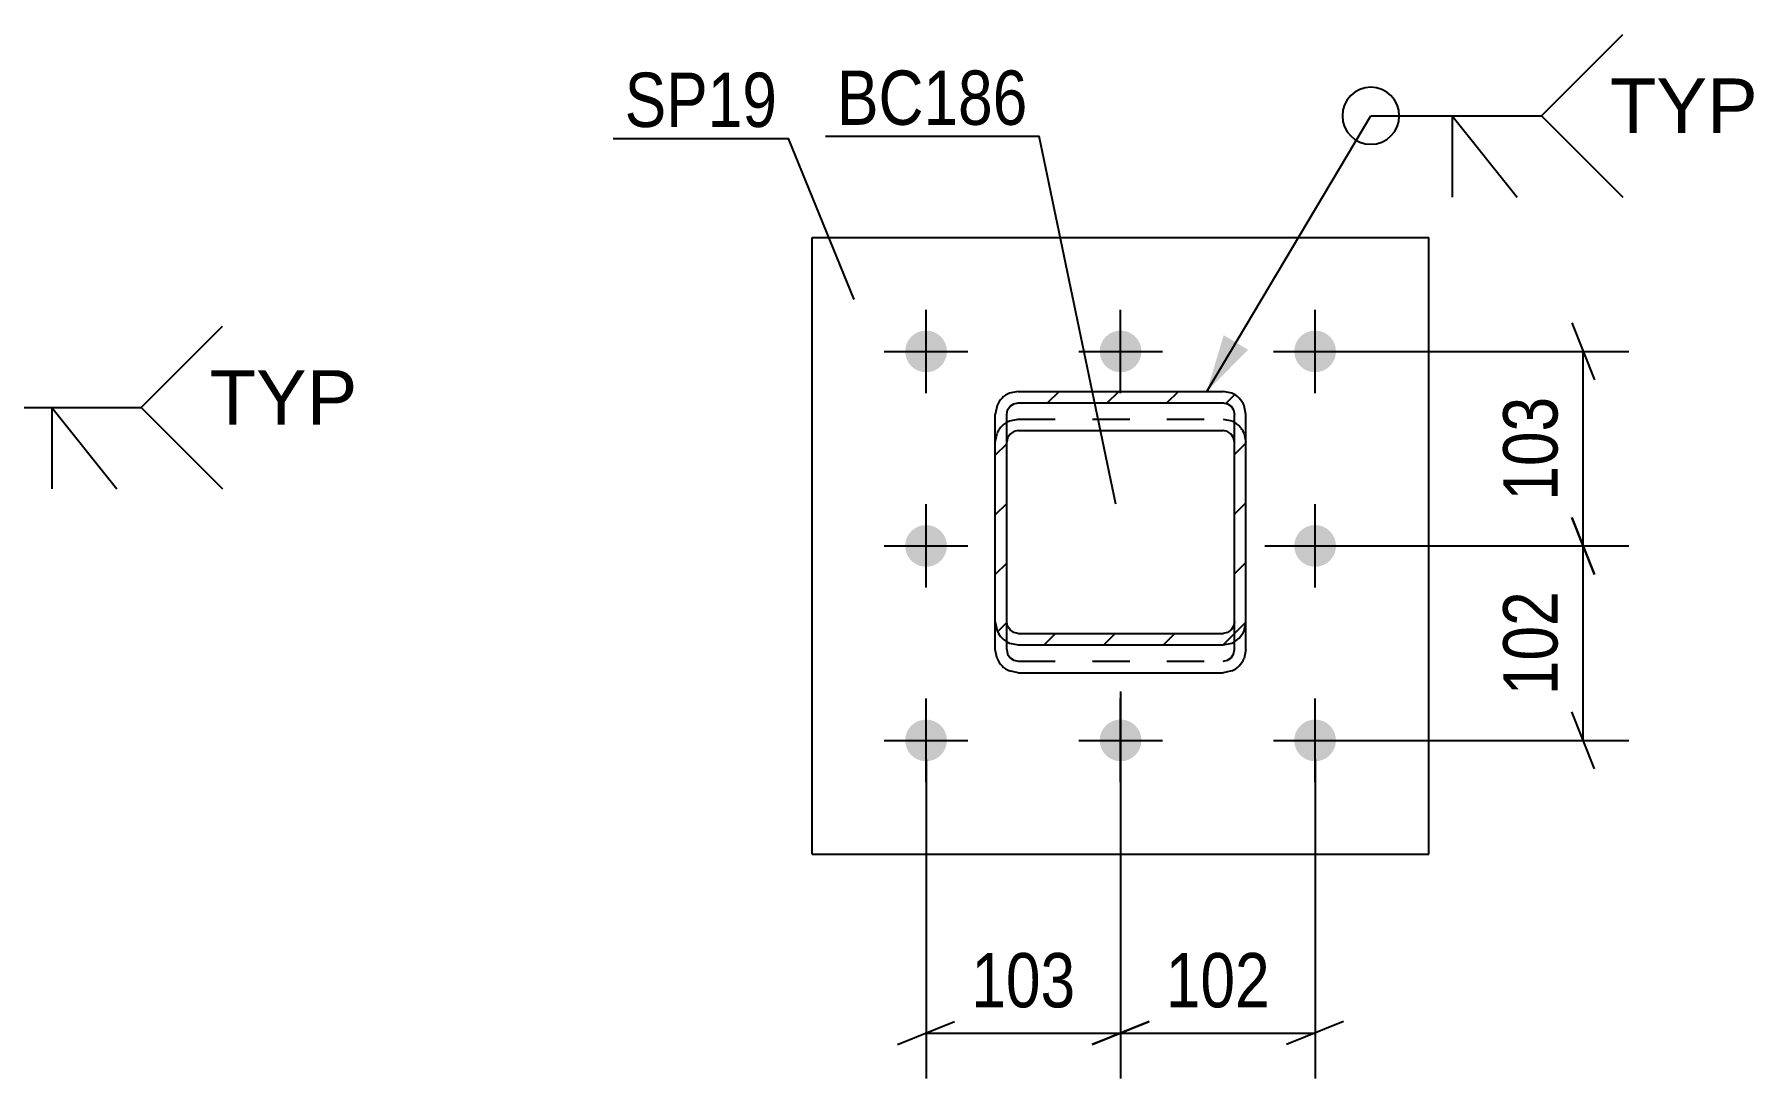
# Model space of a CAD drawing. Header units: millimetres. Extents: x 0 to 841, y 0 to 594.
# Drawn here: x 139.4 to 230.2, y 150.1 to 205.1 of the extents above; entities that cross this region are included whole.
import ezdxf

# ---------------------------------------------------------------- set-up
doc = ezdxf.new("R2010")
doc.units = ezdxf.units.MM
doc.linetypes.add('DXK_LINE_DOT2', pattern=[3.9198, 1.9599, -1.9599])
doc.styles.add('Arial', font='ARIAL.TTF', dxfattribs={"height": 0.2})
doc.styles.add('Arial Narrow', font='ARIALN.TTF', dxfattribs={"height": 0.2})

# ---------------------------------------------------------------- blocks, each defined once
blk = doc.blocks.new('Bolt-318885327-15961 - 15828')
at = {"linetype": 'Continuous'}
for points in [[(186.425, 189.503, -1), (186.425, 187.303, -1)], [(196.675, 189.503, -1), (196.675, 187.303, -1)], [(206.925, 189.503, -1), (206.925, 187.303, -1)], [(186.425, 179.253, -1), (186.425, 177.053, -1)], [(206.925, 179.253, -1), (206.925, 177.053, -1)], [(186.425, 169.003, -1), (186.425, 166.803, -1)], [(196.675, 169.003, -1), (196.675, 166.803, -1)], [(206.925, 169.003, -1), (206.925, 166.803, -1)]]:
    blk.add_hatch(color=1, dxfattribs=at).paths.add_polyline_path(points)
at = {"color": 1, "linetype": 'Continuous'}
for p, q in [((186.425, 186.203), (186.425, 190.603)), ((196.675, 186.203), (196.675, 190.603)), ((206.925, 186.203), (206.925, 190.603)), ((184.225, 188.403), (188.625, 188.403)), ((194.475, 188.403), (198.875, 188.403)), ((204.725, 188.403), (209.125, 188.403)), ((186.425, 175.953), (186.425, 180.353)), ((206.925, 175.953), (206.925, 180.353)), ((184.225, 178.153), (188.625, 178.153)), ((204.725, 178.153), (209.125, 178.153)), ((186.425, 165.703), (186.425, 170.103)), ((196.675, 165.703), (196.675, 170.103)), ((206.925, 165.703), (206.925, 170.103)), ((184.225, 167.903), (188.625, 167.903)), ((194.475, 167.903), (198.875, 167.903)), ((204.725, 167.903), (209.125, 167.903))]:
    blk.add_line(p, q, dxfattribs=at)
blk = doc.blocks.new('Part-318885327-15848 - 15828')
at = {"color": 2, "linetype": 'Continuous'}
for p, q in [((180.425, 161.903), (180.425, 194.403)), ((180.425, 194.403), (212.925, 194.403)), ((212.925, 161.903), (212.925, 194.403)), ((180.425, 161.903), (212.925, 161.903))]:
    blk.add_line(p, q, dxfattribs=at)
blk = doc.blocks.new('Part-318885327-15957 - 15828')
at = {"linetype": 'Continuous'}
h = blk.add_hatch(dxfattribs=at)
h.set_pattern_fill('', scale=0.7, style=0, pattern_type=0)
h.set_pattern_definition([(45, (202.075, 172.9363), (-1.57154, 1.57154), [])])
h.paths.add_polyline_path([(191.275, 172.936), (202.075, 172.936), (202.534, 173.029), (202.924, 173.292), (203.184, 173.686), (203.275, 174.151), (203.275, 185.083), (203.184, 185.548), (202.924, 185.942), (202.534, 186.206), (202.075, 186.298), (191.275, 186.298), (190.816, 186.206), (190.427, 185.942), (190.166, 185.548), (190.075, 185.083), (190.075, 174.151), (190.166, 173.686), (190.427, 173.292), (190.816, 173.029)])
h.paths.add_polyline_path([(190.721, 173.919), (190.675, 174.151), (190.675, 185.083), (190.721, 185.316), (190.851, 185.513), (191.045, 185.644), (191.275, 185.691), (202.075, 185.691), (202.305, 185.644), (202.499, 185.513), (202.629, 185.316), (202.675, 185.083), (202.675, 174.151), (202.629, 173.919), (202.499, 173.722), (202.305, 173.59), (202.075, 173.544), (191.275, 173.544), (191.045, 173.59), (190.851, 173.722)])
at = {"color": 2, "linetype": 'Continuous'}
for p, q in [((191.275, 186.298), (190.816, 186.206)), ((191.275, 186.298), (202.075, 186.298)), ((202.534, 186.206), (202.075, 186.298)), ((190.166, 185.548), (190.075, 185.083)), ((190.675, 185.083), (190.721, 185.316)), ((190.721, 185.316), (190.851, 185.513)), ((190.851, 185.513), (191.045, 185.644)), ((191.045, 185.644), (191.275, 185.691)), ((191.275, 185.691), (202.075, 185.691)), ((202.075, 185.691), (202.305, 185.644)), ((202.305, 185.644), (202.499, 185.513)), ((202.499, 185.513), (202.629, 185.316)), ((202.629, 185.316), (202.675, 185.083)), ((203.275, 185.083), (203.184, 185.548)), ((190.075, 174.151), (190.075, 185.083)), ((190.675, 174.151), (190.675, 185.083)), ((202.675, 174.151), (202.675, 185.083)), ((203.275, 174.151), (203.275, 185.083)), ((190.721, 183.852), (190.675, 183.619)), ((190.851, 184.049), (190.721, 183.852)), ((191.045, 184.181), (190.851, 184.049)), ((191.275, 184.227), (191.045, 184.181)), ((191.275, 184.227), (202.075, 184.227)), ((202.305, 184.181), (202.075, 184.227)), ((202.499, 184.049), (202.305, 184.181)), ((202.629, 183.852), (202.499, 184.049)), ((202.675, 183.619), (202.629, 183.852)), ((190.075, 172.687), (190.075, 174.151)), ((190.075, 174.151), (190.166, 173.686)), ((190.721, 173.919), (190.675, 174.151)), ((190.851, 173.722), (190.721, 173.919)), ((191.045, 173.59), (190.851, 173.722)), ((191.275, 173.544), (191.045, 173.59)), ((191.275, 173.544), (202.075, 173.544)), ((202.305, 173.59), (202.075, 173.544)), ((202.499, 173.722), (202.305, 173.59)), ((202.629, 173.919), (202.499, 173.722)), ((202.675, 174.151), (202.629, 173.919)), ((203.184, 173.686), (203.275, 174.151)), ((203.275, 172.687), (203.275, 174.151)), ((190.166, 172.222), (190.075, 172.687)), ((190.816, 173.029), (191.275, 172.936)), ((191.275, 172.936), (202.075, 172.936)), ((202.075, 172.936), (202.534, 173.029)), ((203.275, 172.687), (203.184, 172.222)), ((191.275, 171.472), (190.816, 171.565)), ((191.275, 171.472), (202.075, 171.472)), ((202.534, 171.565), (202.075, 171.472))]:
    blk.add_line(p, q, dxfattribs=at)
at = {"color": 7, "linetype": 'DXK_LINE_DOT2'}
for p, q in [((190.075, 174.151), (190.075, 185.083)), ((190.675, 172.687), (190.675, 185.083)), ((190.816, 184.742), (191.275, 184.834)), ((191.275, 184.834), (202.075, 184.834)), ((202.075, 184.834), (202.534, 184.742)), ((202.675, 172.687), (202.675, 185.083)), ((203.275, 174.151), (203.275, 185.083)), ((190.075, 183.619), (190.166, 184.084)), ((203.184, 184.084), (203.275, 183.619)), ((190.675, 172.687), (190.721, 172.455)), ((202.629, 172.455), (202.675, 172.687)), ((190.721, 172.455), (190.851, 172.258)), ((190.851, 172.258), (191.045, 172.126)), ((191.045, 172.126), (191.275, 172.08)), ((191.275, 172.08), (202.075, 172.08)), ((202.075, 172.08), (202.305, 172.126)), ((202.305, 172.126), (202.499, 172.258)), ((202.499, 172.258), (202.629, 172.455))]:
    blk.add_line(p, q, dxfattribs=at)
at = {"color": 2, "linetype": 'Continuous'}
for centre, start, end in [((191.285, 185.093), 112.85038, 157.84737), ((202.065, 185.093), 22.15263, 67.14962), ((191.285, 174.141), 202.15263, 247.14962), ((202.065, 174.141), 292.85038, 337.84737), ((191.285, 172.678), 202.15263, 247.14962), ((202.065, 172.678), 292.85038, 337.84737)]:
    blk.add_arc(centre, 1.207, start, end, dxfattribs=at)
at = {"color": 7, "linetype": 'DXK_LINE_DOT2'}
for centre, start, end in [((191.285, 183.629), 112.85038, 157.84737), ((202.065, 183.629), 22.15263, 67.14962)]:
    blk.add_arc(centre, 1.207, start, end, dxfattribs=at)
blk = doc.blocks.new('StraightDimension-318885327-16240 - 15828')
at = {"color": 7, "linetype": 'Continuous'}
for p, q in [((220.449, 189.903), (221.649, 186.903)), ((207.925, 188.403), (223.449, 188.403)), ((221.049, 178.153), (221.049, 188.403)), ((221.649, 176.653), (220.449, 179.653)), ((204.275, 178.153), (223.449, 178.153))]:
    blk.add_line(p, q, dxfattribs=at)
at = {"color": 0}
blk.add_wipeout([(220.299, 186.62), (216.099, 186.62), (216.099, 179.936), (220.299, 179.936)], dxfattribs=at)
at = {"color": 3, "style": 'Arial Narrow'}
blk.add_text('103', height=2.8633, rotation=90.00021, dxfattribs=at).set_placement((219.699, 180.536))
blk = doc.blocks.new('StraightDimension-318885327-16213 - 15828')
at = {"color": 7, "linetype": 'Continuous'}
for p, q in [((196.675, 170.472), (196.675, 150.083)), ((206.925, 166.903), (206.925, 150.083)), ((195.175, 151.883), (198.175, 153.083)), ((208.425, 153.083), (205.425, 151.883)), ((196.675, 152.483), (206.925, 152.483))]:
    blk.add_line(p, q, dxfattribs=at)
at = {"color": 0}
blk.add_wipeout([(205.142, 153.233), (205.142, 157.433), (198.458, 157.433), (198.458, 153.233)], dxfattribs=at)
at = {"color": 3, "style": 'Arial Narrow'}
blk.add_text('102', height=2.8633, dxfattribs=at).set_placement((199.058, 153.833))
blk = doc.blocks.new('StraightDimension-318885327-16214 - 15828')
at = {"color": 7, "linetype": 'Continuous'}
for p, q in [((196.675, 170.472), (196.675, 150.083)), ((186.425, 166.903), (186.425, 150.083)), ((184.925, 151.883), (187.925, 153.083)), ((198.175, 153.083), (195.175, 151.883)), ((186.425, 152.483), (196.675, 152.483))]:
    blk.add_line(p, q, dxfattribs=at)
at = {"color": 0}
blk.add_wipeout([(194.892, 153.233), (194.892, 157.433), (188.208, 157.433), (188.208, 153.233)], dxfattribs=at)
at = {"color": 3, "style": 'Arial Narrow'}
blk.add_text('103', height=2.8633, dxfattribs=at).set_placement((188.808, 153.833))
blk = doc.blocks.new('StraightDimension-318885327-16241 - 15828')
at = {"color": 7, "linetype": 'Continuous'}
for p, q in [((220.449, 179.653), (221.649, 176.653)), ((204.275, 178.153), (223.449, 178.153)), ((221.049, 167.903), (221.049, 178.153)), ((221.649, 166.403), (220.449, 169.403)), ((207.925, 167.903), (223.449, 167.903))]:
    blk.add_line(p, q, dxfattribs=at)
at = {"color": 0}
blk.add_wipeout([(220.299, 176.37), (216.099, 176.37), (216.099, 169.686), (220.299, 169.686)], dxfattribs=at)
at = {"color": 3, "style": 'Arial Narrow'}
blk.add_text('102', height=2.8633, rotation=90.00021, dxfattribs=at).set_placement((219.699, 170.286))
blk = doc.blocks.new('WeldMark-318885327-1867 - 1609')
at = {"linetype": 'Continuous'}
blk.add_hatch(color=30, dxfattribs=at).paths.add_polyline_path([(124.39, 176.597), (121.487, 175.531), (123.546, 177.838)])
at = {"color": 30, "linetype": 'Continuous'}
for p, q in [((121.487, 175.531), (136.071, 185.448)), ((136.071, 185.448), (145.071, 185.448))]:
    blk.add_line(p, q, dxfattribs=at)
at = {"color": 3, "linetype": 'Continuous'}
for q in [(143.785, 181.162), (140.357, 181.162)]:
    blk.add_line((140.357, 185.448), q, dxfattribs=at)
for start, end in [(90, 270), (270, 90)]:
    blk.add_arc((136.071, 185.448), 1.5, start, end, dxfattribs=at)
at = {"color": 0, "linetype": 'Continuous'}
blk.add_wipeout([(156.446, 184.548), (156.446, 187.548), (148.671, 187.548), (148.671, 184.548)], dxfattribs=at)
blk.add_wipeout([(156.446, 184.548), (156.446, 187.548), (148.671, 187.548), (148.671, 184.548)], dxfattribs=at)
at = {"color": 3, "linetype": 'Continuous'}
for q in [(149.357, 189.733), (149.357, 181.162)]:
    blk.add_line((145.071, 185.448), q, dxfattribs=at)
at = {"color": 3, "linetype": 'Continuous', "style": 'Arial'}
blk.add_text('TYP', height=2.8652, dxfattribs=at).set_placement((148.671, 184.548))
blk = doc.blocks.new('Mark-318885327-16256 - 15828')
at = {"color": 30, "linetype": 'Continuous'}
for p in [(169.944, 199.632), (182.645, 191.146)]:
    blk.add_line(p, (179.183, 199.632), dxfattribs=at)
at = {"color": 0}
blk.add_wipeout([(178.583, 200.232), (178.583, 203.232), (170.544, 203.232), (170.544, 200.232)], dxfattribs=at)
blk.add_wipeout([(178.583, 200.232), (178.583, 203.232), (170.544, 203.232), (170.544, 200.232)], dxfattribs=at)
at = {"color": 3, "style": 'Arial Narrow'}
blk.add_text('SP19', height=2.8633, dxfattribs=at).set_placement((170.544, 200.232))
blk = doc.blocks.new('Mark-318885327-16259 - 15828')
at = {"color": 30, "linetype": 'Continuous'}
for p in [(181.133, 199.744), (196.426, 180.352)]:
    blk.add_line(p, (192.382, 199.744), dxfattribs=at)
at = {"color": 0}
blk.add_wipeout([(191.782, 200.344), (191.782, 203.344), (181.733, 203.344), (181.733, 200.344)], dxfattribs=at)
blk.add_wipeout([(191.782, 200.344), (191.782, 203.344), (181.733, 203.344), (181.733, 200.344)], dxfattribs=at)
at = {"color": 3, "style": 'Arial Narrow'}
blk.add_text('BC186', height=2.8633, dxfattribs=at).set_placement((181.733, 200.344))
blk = doc.blocks.new('WeldMark-318885327-16275 - 15828')
at = {"linetype": 'Continuous'}
blk.add_hatch(color=30, dxfattribs=at).paths.add_polyline_path([(203.397, 188.492), (201.218, 186.298), (202.108, 189.259)])
at = {"color": 30, "linetype": 'Continuous'}
for p, q in [((201.218, 186.298), (209.863, 200.821)), ((209.863, 200.821), (218.863, 200.821))]:
    blk.add_line(p, q, dxfattribs=at)
at = {"color": 3, "linetype": 'Continuous'}
for q in [(217.578, 196.536), (214.149, 196.536)]:
    blk.add_line((214.149, 200.821), q, dxfattribs=at)
for start, end in [(90, 270), (270, 90)]:
    blk.add_arc((209.863, 200.821), 1.5, start, end, dxfattribs=at)
at = {"color": 0, "linetype": 'Continuous'}
blk.add_wipeout([(230.239, 199.921), (230.239, 202.921), (222.463, 202.921), (222.463, 199.921)], dxfattribs=at)
blk.add_wipeout([(230.239, 199.921), (230.239, 202.921), (222.463, 202.921), (222.463, 199.921)], dxfattribs=at)
at = {"color": 3, "linetype": 'Continuous'}
for q in [(223.149, 205.107), (223.149, 196.536)]:
    blk.add_line((218.863, 200.821), q, dxfattribs=at)
at = {"color": 3, "linetype": 'Continuous', "style": 'Arial'}
blk.add_text('TYP', height=2.8652, dxfattribs=at).set_placement((222.463, 199.921))

msp = doc.modelspace()

# ---------------------------------------------------------------- block references
for name in ['Part-318885327-15848 - 15828', 'Bolt-318885327-15961 - 15828', 'WeldMark-318885327-1867 - 1609', 'Part-318885327-15957 - 15828']:
    msp.add_blockref(name, (0, 0))

# ---------------------------------------------------------------- next in the draw order: block references
for name in ['Mark-318885327-16256 - 15828', 'StraightDimension-318885327-16240 - 15828', 'StraightDimension-318885327-16213 - 15828']:
    msp.add_blockref(name, (0, 0))

# ---------------------------------------------------------------- next in the draw order: block references
for name in ['WeldMark-318885327-16275 - 15828', 'Mark-318885327-16259 - 15828', 'StraightDimension-318885327-16241 - 15828', 'StraightDimension-318885327-16214 - 15828']:
    msp.add_blockref(name, (0, 0))

doc.saveas('drawing.dxf')
